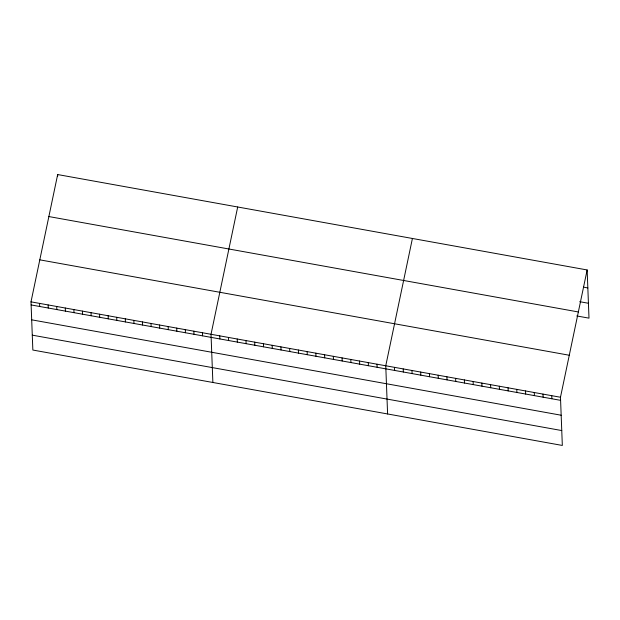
<?xml version="1.0" encoding="UTF-8"?>
<svg xmlns="http://www.w3.org/2000/svg" width="620" height="620" viewBox="0 0 620 620"><rect width="100%" height="100%" fill="white"/><g stroke="black" fill="none" stroke-linecap="round" stroke-linejoin="round"><path stroke-width="0.93" d="M587.148 269.956L560.48 397.25L562.332 445.447L32.852 350.044L31 301.847L57.668 174.553L587.148 269.956L589 318.153L576.771 315.952M237.692 206.995L211.025 334.288L212.877 382.478M412.416 238.475L385.756 365.769L387.601 413.966M583.474 287.145L587.837 287.936M579.692 301.692L588.427 303.265M48.864 216.558L578.351 311.961M39.796 259.842L569.284 355.245M31 301.847L560.48 397.25M31.116 304.939L560.604 400.342M31.69 319.827L561.17 415.229M32.279 335.156L561.759 430.559M551.746 395.676L551.862 398.768M543.011 394.103L543.128 397.195M534.269 392.53L534.394 395.622M525.535 390.957L525.652 394.049M516.801 389.383L516.917 392.476M508.067 387.802L508.183 390.902M499.325 386.229L499.449 389.329M490.591 384.656L490.707 387.748M481.856 383.083L481.972 386.175M473.114 381.509L473.238 384.601M464.38 379.936L464.496 383.028M455.646 378.363L455.762 381.455M446.911 376.79L447.028 379.882M438.17 375.216L438.293 378.308M429.435 373.635L429.552 376.735M420.701 372.062L420.817 375.154M411.959 370.489L412.083 373.581M403.225 368.916L403.341 372.008M394.49 367.342L394.607 370.435M377.014 364.196L377.138 367.288M368.28 362.623L368.396 365.715M359.546 361.042L359.662 364.142M350.804 359.468L350.928 362.568M342.07 357.895L342.186 360.987M333.335 356.322L333.452 359.414M324.601 354.749L324.717 357.841M315.859 353.175L315.983 356.267M307.125 351.602L307.241 354.694M298.39 350.029L298.507 353.121M289.649 348.456L289.772 351.548M280.914 346.875L281.031 349.974M272.18 345.301L272.296 348.394M263.446 343.728L263.562 346.82M254.704 342.155L254.828 345.247M245.97 340.582L246.086 343.674M237.235 339.008L237.351 342.101M228.493 337.435L228.617 340.527M219.759 335.862L219.875 338.954M202.453 332.738L202.57 335.831M193.882 331.196L193.998 334.288M185.303 329.654L185.427 332.746M176.731 328.104L176.855 331.196M168.16 326.562L168.284 329.654M159.588 325.019L159.704 328.112M151.017 323.469L151.133 326.57M142.445 321.927L142.561 325.019M133.874 320.385L133.99 323.477M125.302 318.835L125.418 321.935M116.723 317.293L116.847 320.385M108.151 315.751L108.275 318.843M99.58 314.208L99.696 317.3M91.008 312.658L91.124 315.751M82.437 311.116L82.553 314.208M73.865 309.574L73.981 312.666M65.294 308.024L65.41 311.116M57.668 174.553L57.73 176.103M56.715 306.481L56.839 309.574M48.143 304.939L48.267 308.031M39.572 303.389L39.688 306.489"/></g></svg>
